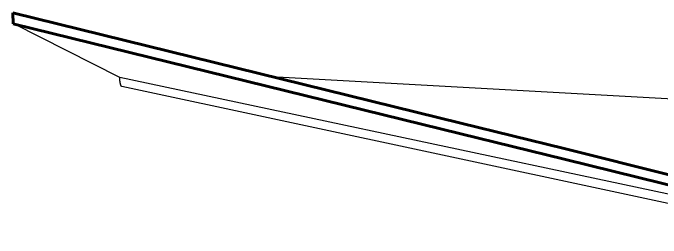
# Model space of a CAD drawing. Header units: millimetres. Extents: x 1.5 to 37.9, y -0.3 to 12.6.
# Drawn here: x 20.046 to 21.492, y 3.132 to 3.634 of the extents above; entities that cross this region are included whole.
import ezdxf

# ---------------------------------------------------------------- set-up
doc = ezdxf.new("R2010")
doc.units = ezdxf.units.MM
doc.layers.add('0.3', color=4, linetype='Continuous', lineweight=20)
doc.layers.add('0.6', color=1, linetype='Continuous', lineweight=60)

msp = doc.modelspace()

# ---------------------------------------------------------------- linework, layer by layer
at = {"layer": '0.3', "lineweight": -3}
for points in [[(20.2846, 3.4902), (20.0479, 3.6092), (20.0465, 3.6099)], [(21.7393, 3.1809), (20.2846, 3.4902)], [(20.2892, 3.4695), (20.2892, 3.4695), (20.2892, 3.4696), (20.2891, 3.4696), (20.2891, 3.4696), (20.2891, 3.4696), (20.2891, 3.4696), (20.289, 3.4696), (20.289, 3.4696), (20.289, 3.4696), (20.289, 3.4696), (20.2889, 3.4696), (20.2889, 3.4697), (20.2889, 3.4697), (20.2889, 3.4697), (20.2888, 3.4697), (20.2888, 3.4697), (20.2888, 3.4697), (20.2887, 3.4697), (20.2887, 3.4698), (20.2886, 3.4698), (20.2886, 3.4699), (20.2885, 3.4699), (20.2885, 3.4699), (20.2884, 3.47), (20.2884, 3.47), (20.2883, 3.4701), (20.2883, 3.4701), (20.2882, 3.4702), (20.2882, 3.4703), (20.2881, 3.4703), (20.2881, 3.4704), (20.288, 3.4705), (20.288, 3.4705), (20.2879, 3.4707), (20.2878, 3.4708), (20.2877, 3.471), (20.2876, 3.4712), (20.2875, 3.4714), (20.2874, 3.4716), (20.2873, 3.4718), (20.2872, 3.472), (20.2871, 3.4722), (20.287, 3.4725), (20.2868, 3.473), (20.2866, 3.4736), (20.2864, 3.4742), (20.2863, 3.4748), (20.2861, 3.4755), (20.2859, 3.4763), (20.2858, 3.477), (20.2855, 3.4787), (20.2852, 3.4804), (20.285, 3.4822), (20.2849, 3.4841), (20.2847, 3.4861), (20.2846, 3.4881), (20.2846, 3.4902)], [(20.6226, 3.4922), (22.1087, 3.4098)], [(21.7519, 3.157), (20.2892, 3.4695)]]:
    msp.add_lwpolyline(points, dxfattribs=at)
at = {"layer": '0.6'}
msp.add_line((20.0463, 3.6338), (20.0465, 3.6099), dxfattribs=at)
for points in [[(21.991, 3.1524), (21.2759, 3.3317), (21.0459, 3.3882), (20.0463, 3.6338)], [(21.991, 3.1318), (21.276, 3.3079), (21.046, 3.3644), (20.0465, 3.6099)]]:
    msp.add_lwpolyline(points, dxfattribs=at)

doc.saveas('drawing.dxf')
